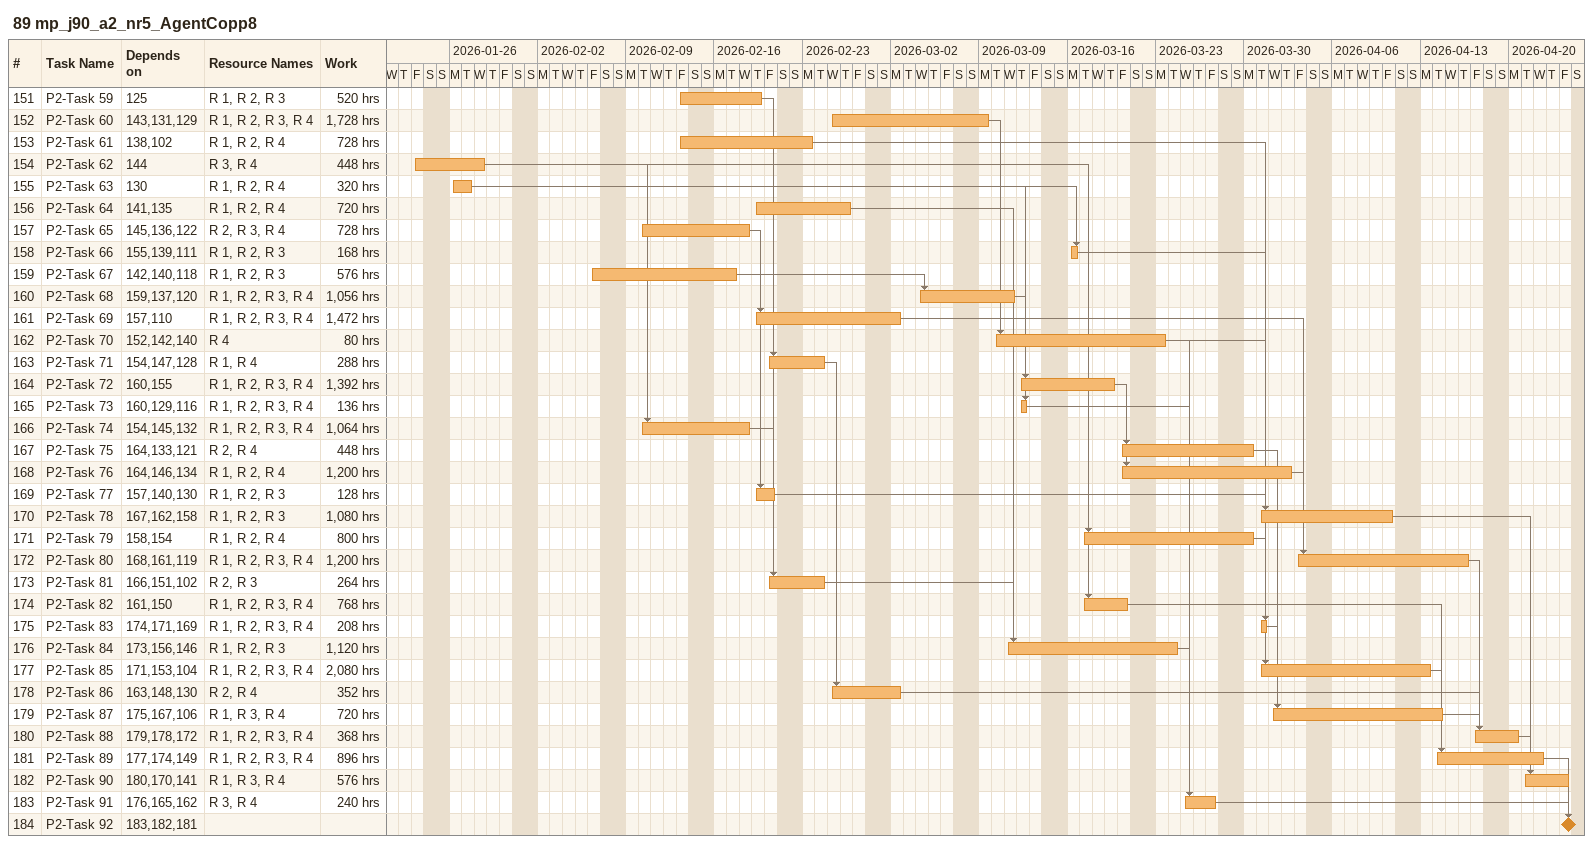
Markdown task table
89 mp_j90_a2_nr5_AgentCopp8

| ID | Task | Start | Finish | Predecessors | Resources | Work (h) |
|---|---|---|---|---|---|---|
| 151 | P2-Task 59 | 2026-02-13 | 2026-02-19 | 125 | R 1, R 2, R 3 | 520 |
| 152 | P2-Task 60 | 2026-02-25 | 2026-03-09 | 143, 131, 129 | R 1, R 2, R 3, R 4 | 1728 |
| 153 | P2-Task 61 | 2026-02-13 | 2026-02-23 | 138, 102 | R 1, R 2, R 4 | 728 |
| 154 | P2-Task 62 | 2026-01-23 | 2026-01-28 | 144 | R 3, R 4 | 448 |
| 155 | P2-Task 63 | 2026-01-26 | 2026-01-27 | 130 | R 1, R 2, R 4 | 320 |
| 156 | P2-Task 64 | 2026-02-19 | 2026-02-26 | 141, 135 | R 1, R 2, R 4 | 720 |
| 157 | P2-Task 65 | 2026-02-10 | 2026-02-18 | 145, 136, 122 | R 2, R 3, R 4 | 728 |
| 158 | P2-Task 66 | 2026-03-16 | 2026-03-16 | 155, 139, 111 | R 1, R 2, R 3 | 168 |
| 159 | P2-Task 67 | 2026-02-06 | 2026-02-17 | 142, 140, 118 | R 1, R 2, R 3 | 576 |
| 160 | P2-Task 68 | 2026-03-04 | 2026-03-11 | 159, 137, 120 | R 1, R 2, R 3, R 4 | 1056 |
| 161 | P2-Task 69 | 2026-02-19 | 2026-03-02 | 157, 110 | R 1, R 2, R 3, R 4 | 1472 |
| 162 | P2-Task 70 | 2026-03-10 | 2026-03-23 | 152, 142, 140 | R 4 | 80 |
| 163 | P2-Task 71 | 2026-02-20 | 2026-02-24 | 154, 147, 128 | R 1, R 4 | 288 |
| 164 | P2-Task 72 | 2026-03-12 | 2026-03-19 | 160, 155 | R 1, R 2, R 3, R 4 | 1392 |
| 165 | P2-Task 73 | 2026-03-12 | 2026-03-12 | 160, 129, 116 | R 1, R 2, R 3, R 4 | 136 |
| 166 | P2-Task 74 | 2026-02-10 | 2026-02-18 | 154, 145, 132 | R 1, R 2, R 3, R 4 | 1064 |
| 167 | P2-Task 75 | 2026-03-20 | 2026-03-30 | 164, 133, 121 | R 2, R 4 | 448 |
| 168 | P2-Task 76 | 2026-03-20 | 2026-04-02 | 164, 146, 134 | R 1, R 2, R 4 | 1200 |
| 169 | P2-Task 77 | 2026-02-19 | 2026-02-20 | 157, 140, 130 | R 1, R 2, R 3 | 128 |
| 170 | P2-Task 78 | 2026-03-31 | 2026-04-10 | 167, 162, 158 | R 1, R 2, R 3 | 1080 |
| 171 | P2-Task 79 | 2026-03-17 | 2026-03-30 | 158, 154 | R 1, R 2, R 4 | 800 |
| 172 | P2-Task 80 | 2026-04-03 | 2026-04-16 | 168, 161, 119 | R 1, R 2, R 3, R 4 | 1200 |
| 173 | P2-Task 81 | 2026-02-20 | 2026-02-24 | 166, 151, 102 | R 2, R 3 | 264 |
| 174 | P2-Task 82 | 2026-03-17 | 2026-03-20 | 161, 150 | R 1, R 2, R 3, R 4 | 768 |
| 175 | P2-Task 83 | 2026-03-31 | 2026-03-31 | 174, 171, 169 | R 1, R 2, R 3, R 4 | 208 |
| 176 | P2-Task 84 | 2026-03-11 | 2026-03-24 | 173, 156, 146 | R 1, R 2, R 3 | 1120 |
| 177 | P2-Task 85 | 2026-03-31 | 2026-04-13 | 171, 153, 104 | R 1, R 2, R 3, R 4 | 2080 |
| 178 | P2-Task 86 | 2026-02-25 | 2026-03-02 | 163, 148, 130 | R 2, R 4 | 352 |
| 179 | P2-Task 87 | 2026-04-01 | 2026-04-14 | 175, 167, 106 | R 1, R 3, R 4 | 720 |
| 180 | P2-Task 88 | 2026-04-17 | 2026-04-20 | 179, 178, 172 | R 1, R 2, R 3, R 4 | 368 |
| 181 | P2-Task 89 | 2026-04-14 | 2026-04-22 | 177, 174, 149 | R 1, R 2, R 3, R 4 | 896 |
| 182 | P2-Task 90 | 2026-04-21 | 2026-04-24 | 180, 170, 141 | R 1, R 3, R 4 | 576 |
| 183 | P2-Task 91 | 2026-03-25 | 2026-03-27 | 176, 165, 162 | R 3, R 4 | 240 |
| 184 | P2-Task 92 (milestone) | 2026-04-24 | 2026-04-24 | 183, 182, 181 |  |  |
